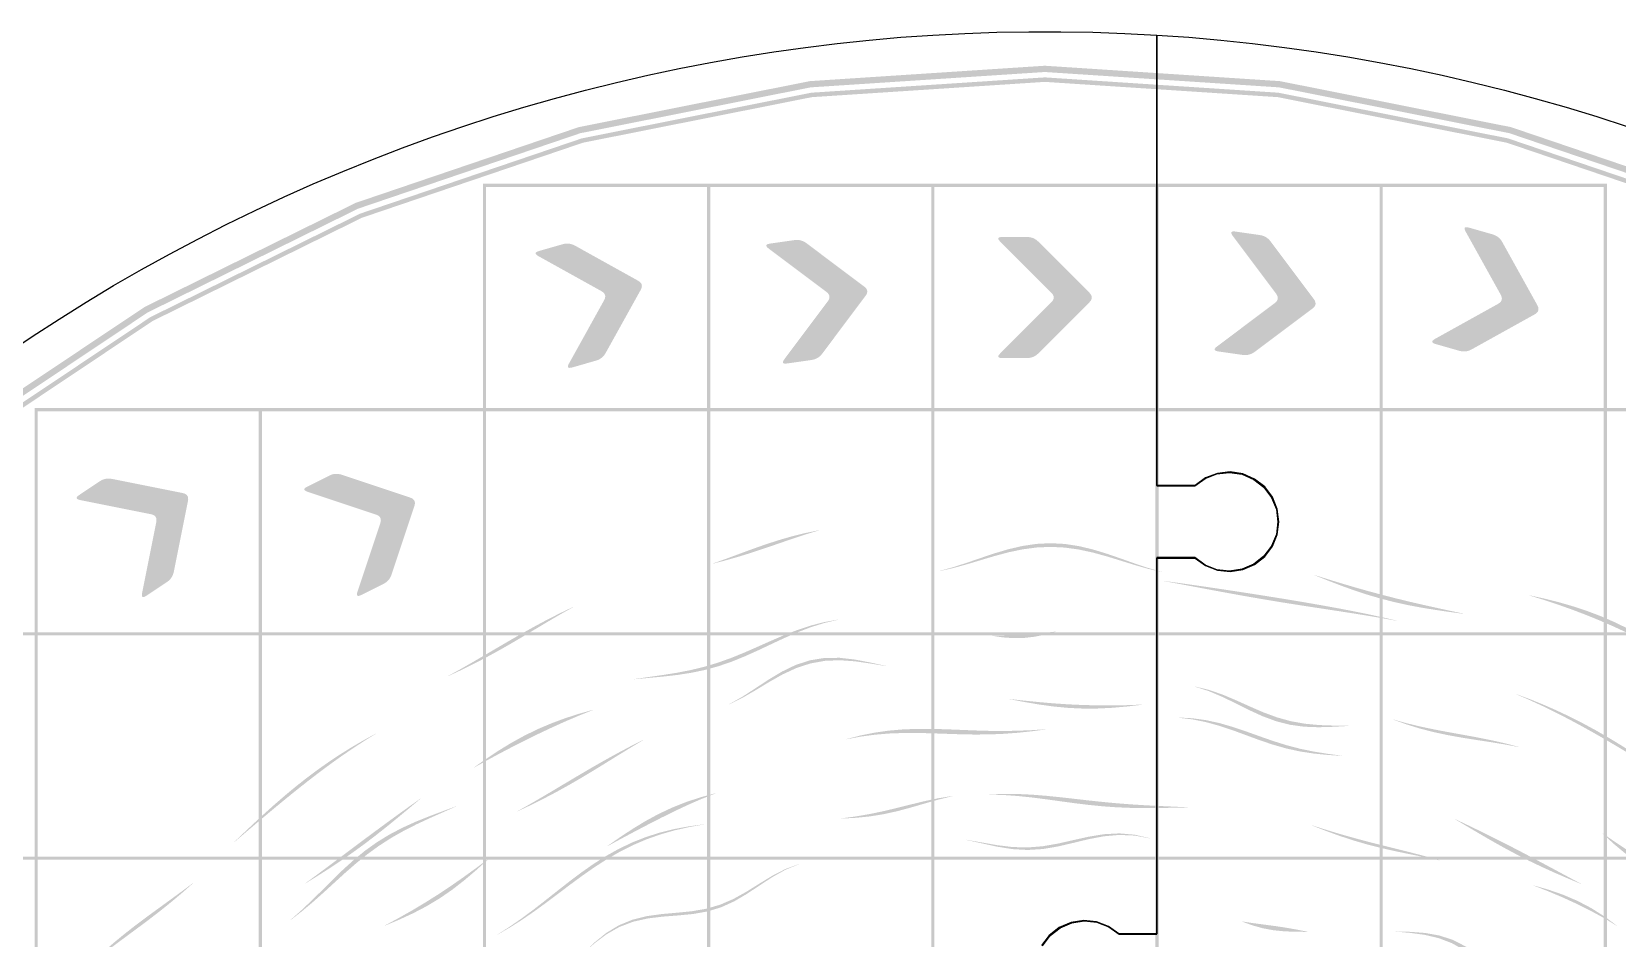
# Model space of a CAD drawing. Header units: millimetres. Extents: x 0 to 409, y 0 to 409.
# Drawn here: x 91.6 to 268.5, y 308.2 to 409.3 of the extents above; entities that cross this region are included whole.
import ezdxf

# ---------------------------------------------------------------- set-up
doc = ezdxf.new("R2010")
doc.units = ezdxf.units.MM
doc.layers.add('CUT', color=1, linetype='Continuous')
doc.layers.add('RASTER', color=7, linetype='Continuous')

msp = doc.modelspace()

# ---------------------------------------------------------------- hatches: boundary and pattern name
at = {"layer": 'RASTER'}
h = msp.add_hatch(color=7, dxfattribs=at)
h.paths.add_polyline_path([(405.485, 204.643), (403.766, 178.427), (398.641, 152.661), (390.196, 127.784), (378.577, 104.221), (363.981, 82.378), (346.659, 62.626), (326.907, 45.304), (305.064, 30.708), (281.501, 19.089), (256.624, 10.644), (230.858, 5.519), (204.642, 3.8), (178.427, 5.519), (152.661, 10.644), (127.783, 19.089), (104.221, 30.708), (82.377, 45.304), (62.625, 62.626), (45.303, 82.378), (30.708, 104.221), (19.088, 127.784), (10.644, 152.661), (5.518, 178.427), (3.8, 204.643), (5.518, 230.858), (10.644, 256.624), (19.088, 281.502), (30.708, 305.064), (45.303, 326.908), (62.625, 346.66), (82.377, 363.982), (104.221, 378.577), (127.783, 390.197), (152.661, 398.641), (178.427, 403.767), (204.642, 405.485), (230.858, 403.767), (256.624, 398.641), (281.501, 390.197), (305.064, 378.577), (326.907, 363.982), (346.659, 346.66), (363.981, 326.908), (378.577, 305.064), (390.196, 281.502), (398.641, 256.624), (403.766, 230.858)])
h.paths.add_polyline_path([(404.785, 204.643), (403.072, 178.519), (397.965, 152.842), (389.55, 128.051), (377.971, 104.571), (363.426, 82.804), (346.164, 63.121), (326.481, 45.859), (304.714, 31.314), (281.234, 19.735), (256.443, 11.32), (230.766, 6.213), (204.642, 4.5), (178.519, 6.213), (152.842, 11.32), (128.051, 19.735), (104.571, 31.314), (82.803, 45.859), (63.12, 63.121), (45.859, 82.804), (31.314, 104.571), (19.735, 128.051), (11.32, 152.842), (6.212, 178.519), (4.5, 204.643), (6.212, 230.766), (11.32, 256.443), (19.735, 281.234), (31.314, 304.714), (45.859, 326.482), (63.12, 346.165), (82.803, 363.426), (104.571, 377.971), (128.051, 389.55), (152.842, 397.965), (178.519, 403.073), (204.642, 404.785), (230.766, 403.073), (256.443, 397.965), (281.234, 389.55), (304.714, 377.971), (326.481, 363.426), (346.164, 346.165), (363.426, 326.482), (377.971, 304.714), (389.55, 281.234), (397.965, 256.443), (403.072, 230.766)])
h = msp.add_hatch(color=7, dxfattribs=at)
h.paths.add_polyline_path([(404.185, 204.643), (402.478, 178.597), (397.385, 152.997), (388.995, 128.281), (377.451, 104.871), (362.95, 83.169), (345.74, 63.545), (326.116, 46.335), (304.414, 31.834), (281.004, 20.29), (256.288, 11.9), (230.688, 6.807), (204.642, 5.1), (178.597, 6.807), (152.997, 11.9), (128.281, 20.29), (104.871, 31.834), (83.169, 46.335), (63.545, 63.545), (46.335, 83.169), (31.834, 104.871), (20.289, 128.281), (11.899, 152.997), (6.807, 178.597), (5.1, 204.643), (6.807, 230.688), (11.899, 256.288), (20.289, 281.004), (31.834, 304.414), (46.335, 326.116), (63.545, 345.74), (83.169, 362.95), (104.871, 377.451), (128.281, 388.996), (152.997, 397.386), (178.597, 402.478), (204.642, 404.185), (230.688, 402.478), (256.288, 397.386), (281.004, 388.996), (304.414, 377.451), (326.116, 362.95), (345.74, 345.74), (362.95, 326.116), (377.451, 304.414), (388.995, 281.004), (397.385, 256.288), (402.478, 230.688)])
h.paths.add_polyline_path([(403.685, 204.643), (401.982, 178.662), (396.903, 153.127), (388.534, 128.472), (377.018, 105.121), (362.553, 83.473), (345.387, 63.898), (325.812, 46.732), (304.164, 32.267), (280.813, 20.751), (256.158, 12.382), (230.623, 7.303), (204.642, 5.6), (178.662, 7.303), (153.126, 12.382), (128.472, 20.751), (105.121, 32.267), (83.473, 46.732), (63.898, 63.898), (46.731, 83.473), (32.267, 105.121), (20.751, 128.472), (12.382, 153.127), (7.303, 178.662), (5.6, 204.643), (7.303, 230.623), (12.382, 256.159), (20.751, 280.813), (32.267, 304.164), (46.731, 325.812), (63.898, 345.387), (83.473, 362.554), (105.121, 377.018), (128.472, 388.534), (153.126, 396.903), (178.662, 401.982), (204.642, 403.685), (230.623, 401.982), (256.158, 396.903), (280.813, 388.534), (304.164, 377.018), (325.812, 362.554), (345.387, 345.387), (362.553, 325.812), (377.018, 304.164), (388.534, 280.813), (396.903, 256.159), (401.982, 230.623)])
for points in [[(141.967, 392.318), (167.317, 392.318), (167.317, 391.968), (141.967, 391.968)], [(141.967, 391.968), (142.317, 391.968), (142.317, 367.318), (141.967, 367.318)], [(166.967, 392.318), (192.317, 392.318), (192.317, 391.968), (166.967, 391.968)], [(166.967, 391.968), (167.317, 391.968), (167.317, 367.318), (166.967, 367.318)], [(191.967, 392.318), (217.317, 392.318), (217.317, 391.968), (191.967, 391.968)], [(191.967, 391.968), (192.317, 391.968), (192.317, 367.318), (191.967, 367.318)], [(216.967, 392.318), (242.317, 392.318), (242.317, 391.968), (216.967, 391.968)], [(216.967, 391.968), (217.317, 391.968), (217.317, 367.318), (216.967, 367.318)], [(241.967, 392.318), (267.317, 392.318), (267.317, 391.968), (241.967, 391.968)], [(241.967, 391.968), (242.317, 391.968), (242.317, 367.318), (241.967, 367.318)], [(266.967, 391.968), (267.317, 391.968), (267.317, 367.318), (266.967, 367.318)], [(251.573, 386.988), (251.498, 387.139), (251.458, 387.262), (251.452, 387.359), (251.48, 387.428), (251.541, 387.471), (251.637, 387.487), (251.766, 387.476), (251.929, 387.438), (254.574, 386.682), (254.748, 386.624), (254.912, 386.551), (255.064, 386.465), (255.206, 386.364), (255.336, 386.249), (255.455, 386.12), (255.562, 385.978), (255.659, 385.821), (259.567, 378.787), (259.642, 378.628), (259.685, 378.478), (259.696, 378.337), (259.676, 378.205), (259.623, 378.082), (259.539, 377.968), (259.423, 377.863), (259.275, 377.767), (252.242, 373.86), (252.077, 373.778), (251.91, 373.714), (251.741, 373.667), (251.57, 373.638), (251.397, 373.627), (251.221, 373.634), (251.044, 373.659), (250.865, 373.702), (248.221, 374.457), (248.062, 374.511), (247.946, 374.57), (247.873, 374.634), (247.844, 374.703), (247.857, 374.777), (247.913, 374.855), (248.013, 374.939), (248.155, 375.028), (255.189, 378.935), (255.337, 379.031), (255.453, 379.135), (255.537, 379.249), (255.589, 379.372), (255.61, 379.504), (255.598, 379.645), (255.555, 379.796), (255.48, 379.955)], [(148.155, 384.258), (148.013, 384.346), (147.913, 384.43), (147.857, 384.509), (147.844, 384.582), (147.873, 384.651), (147.946, 384.715), (148.062, 384.774), (148.221, 384.828), (150.865, 385.583), (151.044, 385.626), (151.221, 385.651), (151.397, 385.658), (151.57, 385.647), (151.741, 385.618), (151.91, 385.572), (152.077, 385.507), (152.242, 385.425), (159.275, 381.518), (159.423, 381.422), (159.539, 381.318), (159.623, 381.204), (159.676, 381.081), (159.696, 380.949), (159.685, 380.808), (159.642, 380.657), (159.567, 380.498), (155.659, 373.465), (155.562, 373.308), (155.455, 373.165), (155.336, 373.036), (155.206, 372.921), (155.064, 372.821), (154.912, 372.734), (154.748, 372.661), (154.574, 372.603), (151.929, 371.847), (151.766, 371.809), (151.637, 371.798), (151.541, 371.814), (151.48, 371.857), (151.452, 371.926), (151.458, 372.023), (151.498, 372.147), (151.573, 372.297), (155.48, 379.33), (155.555, 379.49), (155.598, 379.64), (155.61, 379.781), (155.589, 379.913), (155.537, 380.036), (155.453, 380.15), (155.337, 380.255), (155.189, 380.35)], [(173.843, 385.097), (173.714, 385.204), (173.627, 385.3), (173.582, 385.386), (173.579, 385.461), (173.617, 385.525), (173.698, 385.579), (173.821, 385.621), (173.985, 385.653), (176.708, 386.042), (176.891, 386.06), (177.07, 386.06), (177.245, 386.043), (177.415, 386.009), (177.58, 385.957), (177.741, 385.888), (177.898, 385.802), (178.05, 385.698), (184.487, 380.87), (184.621, 380.756), (184.721, 380.636), (184.789, 380.512), (184.825, 380.383), (184.827, 380.249), (184.796, 380.111), (184.733, 379.968), (184.637, 379.82), (179.81, 373.384), (179.692, 373.241), (179.566, 373.115), (179.431, 373.003), (179.286, 372.907), (179.133, 372.827), (178.97, 372.762), (178.798, 372.712), (178.617, 372.678), (175.895, 372.289), (175.728, 372.273), (175.598, 372.28), (175.506, 372.308), (175.45, 372.359), (175.432, 372.432), (175.452, 372.527), (175.508, 372.644), (175.602, 372.783), (180.43, 379.219), (180.526, 379.367), (180.589, 379.51), (180.62, 379.648), (180.617, 379.782), (180.582, 379.911), (180.514, 380.035), (180.413, 380.155), (180.28, 380.269)], [(199.673, 385.862), (199.56, 385.987), (199.488, 386.094), (199.455, 386.185), (199.462, 386.26), (199.51, 386.318), (199.597, 386.36), (199.725, 386.384), (199.892, 386.393), (202.642, 386.393), (202.826, 386.384), (203.004, 386.36), (203.174, 386.318), (203.337, 386.26), (203.494, 386.185), (203.644, 386.094), (203.787, 385.987), (203.923, 385.862), (209.612, 380.173), (209.728, 380.04), (209.811, 379.908), (209.861, 379.775), (209.877, 379.643), (209.861, 379.51), (209.811, 379.377), (209.728, 379.245), (209.612, 379.112), (203.923, 373.423), (203.787, 373.299), (203.644, 373.191), (203.494, 373.1), (203.337, 373.025), (203.174, 372.967), (203.004, 372.926), (202.826, 372.901), (202.642, 372.893), (199.892, 372.893), (199.725, 372.901), (199.597, 372.926), (199.51, 372.967), (199.462, 373.025), (199.455, 373.1), (199.488, 373.191), (199.56, 373.299), (199.673, 373.423), (205.362, 379.112), (205.478, 379.245), (205.561, 379.377), (205.611, 379.51), (205.627, 379.643), (205.611, 379.775), (205.561, 379.908), (205.478, 380.04), (205.362, 380.173)], [(225.602, 386.503), (225.508, 386.642), (225.452, 386.758), (225.432, 386.853), (225.45, 386.926), (225.506, 386.977), (225.598, 387.005), (225.728, 387.012), (225.895, 386.997), (228.617, 386.608), (228.798, 386.573), (228.97, 386.524), (229.133, 386.459), (229.286, 386.378), (229.431, 386.282), (229.566, 386.171), (229.692, 386.044), (229.81, 385.902), (234.637, 379.465), (234.733, 379.317), (234.796, 379.174), (234.827, 379.036), (234.825, 378.902), (234.789, 378.773), (234.721, 378.649), (234.621, 378.53), (234.487, 378.415), (228.05, 373.587), (227.898, 373.483), (227.741, 373.397), (227.58, 373.328), (227.415, 373.276), (227.245, 373.242), (227.07, 373.225), (226.891, 373.226), (226.708, 373.243), (223.985, 373.632), (223.821, 373.664), (223.698, 373.707), (223.617, 373.76), (223.579, 373.824), (223.582, 373.899), (223.627, 373.985), (223.714, 374.081), (223.843, 374.188), (230.28, 379.016), (230.413, 379.131), (230.514, 379.25), (230.582, 379.374), (230.617, 379.503), (230.62, 379.637), (230.589, 379.775), (230.526, 379.918), (230.43, 380.066)], [(91.967, 367.318), (117.317, 367.318), (117.317, 366.968), (91.967, 366.968)], [(91.967, 366.968), (92.317, 366.968), (92.317, 342.318), (91.967, 342.318)], [(116.967, 367.318), (142.317, 367.318), (142.317, 366.968), (116.967, 366.968)], [(116.967, 366.968), (117.317, 366.968), (117.317, 342.318), (116.967, 342.318)], [(141.967, 367.318), (167.317, 367.318), (167.317, 366.968), (141.967, 366.968)], [(141.967, 366.968), (142.317, 366.968), (142.317, 342.318), (141.967, 342.318)], [(166.967, 367.318), (192.317, 367.318), (192.317, 366.968), (166.967, 366.968)], [(166.967, 366.968), (167.317, 366.968), (167.317, 342.318), (166.967, 342.318)], [(191.967, 367.318), (217.317, 367.318), (217.317, 366.968), (191.967, 366.968)], [(191.967, 366.968), (192.317, 366.968), (192.317, 342.318), (191.967, 342.318)], [(216.967, 367.318), (242.317, 367.318), (242.317, 366.968), (216.967, 366.968)], [(216.967, 366.968), (217.317, 366.968), (217.317, 342.318), (216.967, 342.318)], [(241.967, 367.318), (267.317, 367.318), (267.317, 366.968), (241.967, 366.968)], [(241.967, 366.968), (242.317, 366.968), (242.317, 342.318), (241.967, 342.318)], [(266.967, 367.318), (292.317, 367.318), (292.317, 366.968), (266.967, 366.968)], [(266.967, 366.968), (267.317, 366.968), (267.317, 342.318), (266.967, 342.318)], [(97.057, 357.061), (96.895, 357.102), (96.775, 357.151), (96.697, 357.209), (96.662, 357.275), (96.669, 357.35), (96.719, 357.433), (96.811, 357.524), (96.946, 357.624), (99.234, 359.15), (99.392, 359.245), (99.553, 359.322), (99.718, 359.382), (99.886, 359.425), (100.058, 359.45), (100.233, 359.457), (100.411, 359.446), (100.594, 359.419), (108.483, 357.841), (108.653, 357.795), (108.796, 357.73), (108.911, 357.648), (108.998, 357.546), (109.058, 357.427), (109.09, 357.289), (109.095, 357.133), (109.072, 356.958), (107.494, 349.068), (107.449, 348.889), (107.39, 348.721), (107.316, 348.562), (107.227, 348.413), (107.123, 348.274), (107.005, 348.145), (106.871, 348.026), (106.722, 347.917), (104.434, 346.391), (104.29, 346.305), (104.171, 346.255), (104.075, 346.241), (104.003, 346.263), (103.956, 346.321), (103.932, 346.415), (103.933, 346.545), (103.957, 346.711), (105.535, 354.601), (105.558, 354.775), (105.554, 354.932), (105.522, 355.069), (105.462, 355.189), (105.374, 355.29), (105.26, 355.373), (105.117, 355.437), (104.947, 355.483)], [(122.416, 357.983), (122.26, 358.044), (122.146, 358.108), (122.077, 358.175), (122.05, 358.245), (122.066, 358.318), (122.126, 358.394), (122.229, 358.473), (122.375, 358.556), (124.835, 359.786), (125.003, 359.861), (125.173, 359.918), (125.344, 359.957), (125.516, 359.978), (125.689, 359.981), (125.864, 359.967), (126.04, 359.934), (126.217, 359.884), (133.85, 357.339), (134.013, 357.273), (134.147, 357.191), (134.25, 357.095), (134.325, 356.984), (134.369, 356.858), (134.384, 356.717), (134.369, 356.561), (134.325, 356.391), (131.78, 348.758), (131.714, 348.586), (131.634, 348.426), (131.541, 348.277), (131.435, 348.14), (131.314, 348.015), (131.18, 347.902), (131.033, 347.801), (130.872, 347.711), (128.413, 346.481), (128.259, 346.414), (128.134, 346.379), (128.037, 346.377), (127.969, 346.407), (127.929, 346.471), (127.917, 346.567), (127.934, 346.696), (127.979, 346.857), (130.523, 354.49), (130.568, 354.661), (130.583, 354.816), (130.568, 354.957), (130.523, 355.083), (130.449, 355.194), (130.345, 355.291), (130.212, 355.372), (130.049, 355.439)], [(167.645, 349.996), (169.091, 350.514), (170.536, 351.05), (171.986, 351.584), (173.445, 352.099), (174.915, 352.577), (176.398, 353.005), (177.894, 353.376), (179.403, 353.686), (179.406, 353.666), (177.922, 353.219), (176.45, 352.733), (174.985, 352.227), (173.524, 351.723), (172.064, 351.236), (170.599, 350.78), (169.128, 350.359), (167.649, 349.976)], [(192.899, 349.16), (194.424, 349.579), (195.951, 350.072), (197.485, 350.601), (199.029, 351.119), (200.584, 351.581), (202.15, 351.944), (203.724, 352.175), (205.302, 352.251), (206.879, 352.165), (208.451, 351.923), (210.014, 351.549), (211.565, 351.075), (213.104, 350.543), (214.633, 350), (216.156, 349.491), (217.677, 349.055), (217.675, 349.035), (216.148, 349.395), (214.622, 349.832), (213.091, 350.307), (211.551, 350.78), (210.001, 351.205), (208.441, 351.543), (206.873, 351.762), (205.3, 351.841), (203.726, 351.772), (202.156, 351.564), (200.593, 351.237), (199.04, 350.823), (197.496, 350.364), (195.961, 349.903), (194.431, 349.483), (192.901, 349.14)], [(234.719, 348.704), (236.215, 348.231), (237.711, 347.773), (239.208, 347.332), (240.708, 346.909), (242.213, 346.504), (243.722, 346.117), (245.237, 345.747), (246.757, 345.393), (248.284, 345.052), (249.817, 344.72), (251.356, 344.394), (251.349, 344.375), (249.774, 344.586), (248.209, 344.811), (246.659, 345.063), (245.123, 345.353), (243.603, 345.688), (242.099, 346.074), (240.608, 346.511), (239.127, 346.997), (237.654, 347.528), (236.185, 348.094), (234.715, 348.684)], [(217.953, 348.039), (219.585, 347.817), (221.214, 347.587), (222.842, 347.351), (224.468, 347.109), (226.093, 346.863), (227.718, 346.612), (229.342, 346.357), (230.965, 346.096), (232.589, 345.829), (234.211, 345.554), (235.834, 345.269), (237.455, 344.972), (239.074, 344.661), (240.691, 344.333), (242.305, 343.985), (243.915, 343.616), (243.909, 343.597), (242.279, 343.891), (240.648, 344.166), (239.016, 344.427), (237.386, 344.679), (235.758, 344.927), (234.132, 345.175), (232.509, 345.427), (230.889, 345.685), (229.271, 345.953), (227.655, 346.229), (226.041, 346.516), (224.426, 346.81), (222.811, 347.112), (221.194, 347.416), (219.575, 347.72), (217.951, 348.019)], [(138.095, 337.451), (139.481, 338.217), (140.858, 339.003), (142.231, 339.804), (143.605, 340.611), (144.984, 341.416), (146.372, 342.212), (147.771, 342.99), (149.183, 343.744), (150.612, 344.467), (152.058, 345.156), (152.065, 345.137), (150.658, 344.349), (149.267, 343.536), (147.885, 342.712), (146.508, 341.889), (145.131, 341.079), (143.749, 340.291), (142.358, 339.53), (140.954, 338.801), (139.536, 338.102), (138.104, 337.433)], [(258.691, 346.444), (260.317, 346.081), (261.931, 345.676), (263.529, 345.218), (265.104, 344.698), (266.654, 344.111), (268.173, 343.454), (269.66, 342.727), (271.114, 341.932), (272.535, 341.075), (273.925, 340.164), (275.287, 339.208), (275.278, 339.19), (273.855, 340.027), (272.411, 340.827), (270.949, 341.591), (269.467, 342.318), (267.969, 343.008), (266.454, 343.663), (264.925, 344.283), (263.382, 344.868), (261.827, 345.42), (260.26, 345.938), (258.684, 346.425)], [(158.867, 337.103), (160.448, 337.331), (162.023, 337.553), (163.585, 337.801), (165.126, 338.1), (166.644, 338.468), (168.139, 338.916), (169.614, 339.442), (171.076, 340.034), (172.533, 340.67), (173.993, 341.322), (175.464, 341.957), (176.952, 342.542), (178.462, 343.047), (179.995, 343.447), (181.551, 343.727), (181.554, 343.707), (180.013, 343.346), (178.495, 342.87), (177.001, 342.296), (175.529, 341.652), (174.072, 340.97), (172.624, 340.287), (171.175, 339.635), (169.717, 339.045), (168.242, 338.536), (166.742, 338.122), (165.215, 337.801), (163.659, 337.561), (162.078, 337.382), (160.48, 337.234), (158.874, 337.084)], [(66.967, 342.318), (92.317, 342.318), (92.317, 341.968), (66.967, 341.968)], [(91.967, 342.318), (117.317, 342.318), (117.317, 341.968), (91.967, 341.968)], [(91.967, 341.968), (92.317, 341.968), (92.317, 317.318), (91.967, 317.318)], [(116.967, 342.318), (142.317, 342.318), (142.317, 341.968), (116.967, 341.968)], [(116.967, 341.968), (117.317, 341.968), (117.317, 317.318), (116.967, 317.318)], [(141.967, 342.318), (167.317, 342.318), (167.317, 341.968), (141.967, 341.968)], [(141.967, 341.968), (142.317, 341.968), (142.317, 317.318), (141.967, 317.318)], [(166.967, 342.318), (192.317, 342.318), (192.317, 341.968), (166.967, 341.968)], [(166.967, 341.968), (167.317, 341.968), (167.317, 317.318), (166.967, 317.318)], [(191.967, 342.318), (217.317, 342.318), (217.317, 341.968), (191.967, 341.968)], [(191.967, 341.968), (192.317, 341.968), (192.317, 317.318), (191.967, 317.318)], [(198.748, 341.947), (199.938, 341.952), (201.128, 341.998), (202.317, 342.071), (203.507, 342.162), (204.698, 342.27), (205.891, 342.398), (205.891, 342.378), (204.698, 342.067), (203.509, 341.825), (202.323, 341.685), (201.136, 341.662), (199.945, 341.75), (198.748, 341.927)], [(216.967, 342.318), (242.317, 342.318), (242.317, 341.968), (216.967, 341.968)], [(216.967, 341.968), (217.317, 341.968), (217.317, 317.318), (216.967, 317.318)], [(241.967, 342.318), (267.317, 342.318), (267.317, 341.968), (241.967, 341.968)], [(241.967, 341.968), (242.317, 341.968), (242.317, 317.318), (241.967, 317.318)], [(266.967, 342.318), (292.317, 342.318), (292.317, 341.968), (266.967, 341.968)], [(266.967, 341.968), (267.317, 341.968), (267.317, 317.318), (266.967, 317.318)], [(169.455, 334.316), (170.921, 335.142), (172.37, 336.079), (173.827, 337.041), (175.315, 337.935), (176.848, 338.674), (178.434, 339.193), (180.072, 339.457), (181.751, 339.472), (183.456, 339.278), (185.17, 338.949), (186.876, 338.577), (186.879, 338.557), (185.187, 338.836), (183.488, 339.079), (181.797, 339.202), (180.13, 339.137), (178.501, 338.847), (176.919, 338.329), (175.385, 337.617), (173.889, 336.774), (172.418, 335.883), (170.949, 335.031), (169.46, 334.297)], [(221.371, 336.276), (222.944, 335.897), (224.49, 335.359), (226.011, 334.717), (227.516, 334.038), (229.017, 333.39), (230.527, 332.833), (232.059, 332.407), (233.622, 332.125), (235.218, 331.974), (236.843, 331.916), (238.486, 331.893), (238.481, 331.873), (236.809, 331.78), (235.16, 331.73), (233.546, 331.79), (231.974, 332.007), (230.44, 332.399), (228.935, 332.955), (227.445, 333.635), (225.955, 334.379), (224.452, 335.111), (222.925, 335.758), (221.368, 336.256)], [(200.702, 334.881), (202.348, 334.698), (203.989, 334.533), (205.626, 334.393), (207.26, 334.284), (208.893, 334.209), (210.528, 334.169), (212.165, 334.164), (213.807, 334.193), (215.455, 334.252), (215.453, 334.232), (213.796, 334.043), (212.149, 333.898), (210.512, 333.817), (208.88, 333.812), (207.252, 333.887), (205.623, 334.042), (203.99, 334.267), (202.351, 334.547), (200.703, 334.861)], [(257.229, 335.427), (258.738, 334.86), (260.232, 334.254), (261.709, 333.606), (263.167, 332.918), (264.605, 332.189), (266.024, 331.422), (267.423, 330.619), (268.803, 329.783), (270.165, 328.92), (271.512, 328.034), (272.844, 327.129), (274.166, 326.212), (275.48, 325.287), (275.47, 325.27), (274.116, 326.124), (272.758, 326.973), (271.394, 327.817), (270.025, 328.654), (268.649, 329.482), (267.263, 330.298), (265.868, 331.1), (264.461, 331.883), (263.042, 332.645), (261.609, 333.381), (260.162, 334.09), (258.699, 334.766), (257.221, 335.408)], [(140.977, 327.254), (142.329, 328.205), (143.706, 329.118), (145.114, 329.978), (146.557, 330.774), (148.034, 331.497), (149.546, 332.144), (151.089, 332.718), (152.658, 333.224), (154.246, 333.672), (154.253, 333.653), (152.729, 333.048), (151.22, 332.406), (149.725, 331.732), (148.241, 331.033), (146.769, 330.312), (145.307, 329.573), (143.855, 328.814), (142.414, 328.036), (140.986, 327.236)], [(219.501, 332.816), (221.071, 332.733), (222.625, 332.52), (224.16, 332.181), (225.676, 331.739), (227.176, 331.231), (228.664, 330.697), (230.15, 330.181), (231.642, 329.715), (233.147, 329.323), (234.67, 329.01), (236.211, 328.763), (237.767, 328.558), (237.762, 328.538), (236.181, 328.645), (234.619, 328.8), (233.081, 329.033), (231.566, 329.364), (230.071, 329.79), (228.587, 330.292), (227.106, 330.838), (225.618, 331.384), (224.115, 331.887), (222.595, 332.306), (221.055, 332.613), (219.498, 332.796)], [(243.545, 332.583), (245.053, 332.162), (246.579, 331.795), (248.124, 331.472), (249.683, 331.178), (251.254, 330.895), (252.828, 330.606), (254.401, 330.293), (255.964, 329.94), (257.512, 329.533), (257.504, 329.515), (255.914, 329.818), (254.316, 330.078), (252.719, 330.321), (251.134, 330.573), (249.568, 330.854), (248.025, 331.184), (246.507, 331.576), (245.013, 332.035), (243.54, 332.564)], [(114.241, 318.949), (115.35, 320.004), (116.467, 321.055), (117.595, 322.096), (118.739, 323.121), (119.901, 324.127), (121.084, 325.107), (122.29, 326.059), (123.52, 326.978), (124.775, 327.862), (126.055, 328.71), (127.358, 329.52), (128.685, 330.293), (130.031, 331.03), (130.042, 331.012), (128.737, 330.205), (127.453, 329.367), (126.187, 328.501), (124.939, 327.609), (123.708, 326.694), (122.492, 325.761), (121.289, 324.811), (120.098, 323.849), (118.916, 322.877), (117.742, 321.897), (116.575, 320.912), (115.413, 319.924), (114.254, 318.933)], [(182.536, 330.415), (184.083, 330.813), (185.646, 331.127), (187.223, 331.351), (188.811, 331.488), (190.407, 331.548), (192.005, 331.547), (193.604, 331.503), (195.199, 331.439), (196.79, 331.375), (198.375, 331.329), (199.957, 331.315), (201.536, 331.339), (203.113, 331.402), (204.692, 331.496), (204.692, 331.476), (203.115, 331.273), (201.541, 331.108), (199.969, 330.992), (198.395, 330.929), (196.818, 330.917), (195.236, 330.945), (193.648, 330.998), (192.054, 331.054), (190.458, 331.092), (188.861, 331.091), (187.267, 331.03), (185.68, 330.898), (184.103, 330.687), (182.539, 330.395)], [(145.835, 322.379), (147.225, 323.163), (148.608, 323.967), (149.989, 324.785), (151.371, 325.611), (152.759, 326.435), (154.155, 327.252), (155.563, 328.055), (156.984, 328.839), (158.42, 329.6), (159.871, 330.332), (159.878, 330.313), (158.467, 329.472), (157.07, 328.615), (155.683, 327.755), (154.299, 326.904), (152.914, 326.072), (151.523, 325.266), (150.123, 324.491), (148.71, 323.75), (147.284, 323.041), (145.844, 322.361)], [(122.166, 314.333), (123.448, 315.274), (124.724, 316.222), (125.997, 317.176), (127.27, 318.131), (128.546, 319.086), (129.827, 320.037), (131.113, 320.983), (132.406, 321.924), (133.706, 322.859), (135.012, 323.788), (135.022, 323.771), (133.781, 322.734), (132.542, 321.704), (131.299, 320.689), (130.047, 319.697), (128.782, 318.732), (127.498, 317.797), (126.196, 316.891), (124.874, 316.013), (123.534, 315.157), (122.178, 314.317)], [(155.867, 318.501), (157.257, 319.468), (158.671, 320.402), (160.117, 321.28), (161.599, 322.081), (163.12, 322.793), (164.677, 323.408), (166.268, 323.929), (167.886, 324.361), (167.892, 324.342), (166.332, 323.729), (164.796, 323.057), (163.278, 322.342), (161.777, 321.596), (160.288, 320.833), (158.808, 320.058), (157.337, 319.274), (155.875, 318.483)], [(181.947, 321.569), (183.509, 321.779), (185.06, 322.044), (186.602, 322.364), (188.14, 322.73), (189.68, 323.116), (191.226, 323.49), (192.782, 323.819), (194.349, 324.071), (194.351, 324.051), (192.797, 323.67), (191.255, 323.232), (189.722, 322.785), (188.19, 322.374), (186.653, 322.034), (185.102, 321.787), (183.535, 321.632), (181.951, 321.549)], [(198.446, 324.24), (200.033, 324.301), (201.622, 324.289), (203.211, 324.212), (204.797, 324.086), (206.379, 323.925), (207.957, 323.747), (209.532, 323.567), (211.104, 323.399), (212.675, 323.252), (214.247, 323.13), (215.822, 323.032), (217.4, 322.952), (218.981, 322.88), (220.565, 322.801), (220.562, 322.781), (218.966, 322.755), (217.376, 322.728), (215.792, 322.718), (214.216, 322.74), (212.645, 322.805), (211.078, 322.917), (209.512, 323.073), (207.944, 323.265), (206.373, 323.478), (204.796, 323.695), (203.215, 323.897), (201.628, 324.063), (200.038, 324.176), (198.447, 324.22)], [(120.503, 310.247), (121.706, 311.307), (122.877, 312.414), (124.029, 313.552), (125.18, 314.701), (126.349, 315.836), (127.554, 316.928), (128.81, 317.955), (130.125, 318.897), (131.502, 319.745), (132.936, 320.499), (134.416, 321.172), (135.928, 321.782), (137.454, 322.355), (138.977, 322.922), (138.986, 322.905), (137.514, 322.251), (136.037, 321.595), (134.572, 320.913), (133.132, 320.182), (131.731, 319.384), (130.376, 318.511), (129.072, 317.563), (127.815, 316.549), (126.595, 315.487), (125.399, 314.399), (124.209, 313.309), (123.008, 312.241), (121.78, 311.212), (120.516, 310.231)], [(143.597, 308.626), (144.962, 309.498), (146.299, 310.426), (147.616, 311.403), (148.92, 312.416), (150.225, 313.448), (151.54, 314.478), (152.876, 315.486), (154.243, 316.448), (155.648, 317.344), (157.096, 318.157), (158.588, 318.872), (160.125, 319.482), (161.702, 319.984), (163.313, 320.382), (164.952, 320.685), (166.61, 320.911), (166.617, 320.892), (164.981, 320.603), (163.364, 320.238), (161.775, 319.785), (160.22, 319.236), (158.703, 318.587), (157.227, 317.844), (155.791, 317.015), (154.394, 316.115), (153.028, 315.161), (151.688, 314.173), (150.362, 313.173), (149.042, 312.181), (147.715, 311.216), (146.373, 310.293), (145.006, 309.422), (143.607, 308.608)], [(234.447, 320.794), (235.999, 320.299), (237.556, 319.828), (239.121, 319.385), (240.693, 318.965), (242.273, 318.562), (243.86, 318.167), (245.449, 317.77), (247.037, 317.357), (248.62, 316.916), (248.613, 316.897), (246.994, 317.241), (245.376, 317.568), (243.768, 317.901), (242.174, 318.261), (240.598, 318.662), (239.04, 319.115), (237.498, 319.623), (235.967, 320.18), (234.442, 320.774)], [(250.434, 321.466), (251.864, 320.791), (253.286, 320.104), (254.702, 319.406), (256.109, 318.696), (257.51, 317.974), (258.904, 317.241), (260.292, 316.502), (261.678, 315.759), (263.063, 315.016), (264.449, 314.277), (264.44, 314.26), (262.984, 314.868), (261.54, 315.491), (260.111, 316.138), (258.697, 316.814), (257.299, 317.522), (255.914, 318.263), (254.539, 319.033), (253.17, 319.827), (251.801, 320.635), (250.427, 321.447)], [(195.891, 319.182), (197.615, 318.882), (199.327, 318.581), (201.025, 318.374), (202.712, 318.326), (204.397, 318.461), (206.087, 318.755), (207.79, 319.14), (209.505, 319.524), (211.228, 319.804), (212.948, 319.896), (214.654, 319.75), (216.336, 319.364), (216.334, 319.345), (214.646, 319.653), (212.936, 319.726), (211.214, 319.572), (209.493, 319.244), (207.781, 318.83), (206.083, 318.434), (204.397, 318.151), (202.717, 318.046), (201.032, 318.142), (199.335, 318.411), (197.621, 318.784), (195.892, 319.162)], [(266.868, 319.89), (268.21, 318.957), (269.565, 318.056), (270.939, 317.191), (272.335, 316.365), (273.757, 315.58), (275.206, 314.834), (275.195, 314.818), (273.62, 315.361), (272.11, 315.995), (270.687, 316.763), (269.35, 317.68), (268.084, 318.731), (266.859, 319.872)], [(66.967, 317.318), (92.317, 317.318), (92.317, 316.968), (66.967, 316.968)], [(91.967, 317.318), (117.317, 317.318), (117.317, 316.968), (91.967, 316.968)], [(91.967, 316.968), (92.317, 316.968), (92.317, 292.318), (91.967, 292.318)], [(116.967, 317.318), (142.317, 317.318), (142.317, 316.968), (116.967, 316.968)], [(116.967, 316.968), (117.317, 316.968), (117.317, 292.318), (116.967, 292.318)], [(131.012, 309.616), (132.529, 310.436), (134.023, 311.281), (135.493, 312.157), (136.939, 313.068), (138.365, 314.014), (139.773, 314.993), (141.169, 316), (142.559, 317.03), (142.568, 317.012), (141.263, 315.836), (139.942, 314.706), (138.587, 313.647), (137.184, 312.676), (135.725, 311.797), (134.207, 311.003), (132.636, 310.279), (131.024, 309.6)], [(141.967, 317.318), (167.317, 317.318), (167.317, 316.968), (141.967, 316.968)], [(141.967, 316.968), (142.317, 316.968), (142.317, 292.318), (141.967, 292.318)], [(166.967, 317.318), (192.317, 317.318), (192.317, 316.968), (166.967, 316.968)], [(166.967, 316.968), (167.317, 316.968), (167.317, 292.318), (166.967, 292.318)], [(191.967, 317.318), (217.317, 317.318), (217.317, 316.968), (191.967, 316.968)], [(191.967, 316.968), (192.317, 316.968), (192.317, 292.318), (191.967, 292.318)], [(216.967, 317.318), (242.317, 317.318), (242.317, 316.968), (216.967, 316.968)], [(216.967, 316.968), (217.317, 316.968), (217.317, 292.318), (216.967, 292.318)], [(241.967, 317.318), (267.317, 317.318), (267.317, 316.968), (241.967, 316.968)], [(241.967, 316.968), (242.317, 316.968), (242.317, 292.318), (241.967, 292.318)], [(266.967, 317.318), (292.317, 317.318), (292.317, 316.968), (266.967, 316.968)], [(266.967, 316.968), (267.317, 316.968), (267.317, 292.318), (266.967, 292.318)], [(153.174, 306.567), (154.409, 307.738), (155.715, 308.79), (157.123, 309.646), (158.638, 310.27), (160.245, 310.67), (161.913, 310.901), (163.6, 311.049), (165.267, 311.216), (166.881, 311.494), (168.429, 311.945), (169.913, 312.587), (171.352, 313.39), (172.777, 314.28), (174.218, 315.159), (175.702, 315.924), (177.245, 316.492), (177.25, 316.472), (175.722, 315.846), (174.254, 315.025), (172.83, 314.095), (171.423, 313.16), (169.998, 312.322), (168.527, 311.653), (166.989, 311.187), (165.381, 310.905), (163.717, 310.746), (162.028, 310.616), (160.353, 310.413), (158.733, 310.05), (157.202, 309.471), (155.775, 308.664), (154.444, 307.666), (153.183, 306.549)], [(98.358, 305.492), (99.526, 306.587), (100.731, 307.644), (101.969, 308.664), (103.234, 309.652), (104.518, 310.614), (105.813, 311.559), (107.108, 312.497), (108.395, 313.439), (109.666, 314.394), (109.679, 314.379), (108.493, 313.328), (107.282, 312.305), (106.045, 311.308), (104.784, 310.333), (103.503, 309.374), (102.21, 308.42), (100.916, 307.461), (99.632, 306.485), (98.373, 305.478)], [(259.152, 314.096), (260.825, 313.614), (262.464, 313.047), (264.051, 312.369), (265.574, 311.569), (267.028, 310.649), (268.418, 309.626), (268.407, 309.609), (266.937, 310.495), (265.428, 311.313), (263.889, 312.074), (262.326, 312.787), (260.744, 313.455), (259.143, 314.079)], [(226.639, 310.078), (227.847, 309.893), (229.062, 309.732), (230.28, 309.57), (231.497, 309.388), (232.707, 309.176), (233.913, 308.934), (233.907, 308.915), (232.641, 308.929), (231.39, 308.973), (230.164, 309.092), (228.965, 309.314), (227.791, 309.642), (226.635, 310.059)], [(243.772, 308.963), (245.433, 308.917), (247.078, 308.79), (248.671, 308.504), (250.181, 308.005), (251.591, 307.278), (252.901, 306.345), (254.129, 305.261), (255.307, 304.106), (256.477, 302.966), (257.682, 301.919), (258.958, 301.016), (260.326, 300.28), (261.785, 299.692), (263.315, 299.206), (263.304, 299.189), (261.722, 299.588), (260.216, 300.091), (258.808, 300.75), (257.501, 301.587), (256.275, 302.584), (255.095, 303.691), (253.918, 304.832), (252.702, 305.923), (251.411, 306.885), (250.029, 307.659), (248.551, 308.222), (246.995, 308.587), (245.388, 308.803), (243.765, 308.945)]]:
    msp.add_hatch(color=7, dxfattribs=at).paths.add_polyline_path(points)

# ---------------------------------------------------------------- linework, layer by layer
at = {"layer": 'CUT'}
for points in [[(88.737, 373.298), (91.698, 375.295), (94.694, 377.24), (97.723, 379.133), (100.784, 380.972), (103.878, 382.758), (107.002, 384.489), (110.155, 386.166), (113.338, 387.787), (116.548, 389.353), (119.785, 390.862), (123.048, 392.315), (126.335, 393.71), (129.647, 395.048), (132.982, 396.328), (136.338, 397.549), (139.715, 398.712), (143.112, 399.816), (146.527, 400.86), (149.961, 401.844), (153.411, 402.768), (156.876, 403.632), (160.356, 404.436), (163.85, 405.178), (167.356, 405.86), (170.873, 406.48), (174.401, 407.038), (177.938, 407.535), (181.483, 407.97), (185.035, 408.344), (188.593, 408.655), (192.156, 408.904), (195.723, 409.091), (199.292, 409.215), (202.863, 409.277), (206.435, 409.277), (210.006, 409.215), (213.576, 409.09), (217.142, 408.903), (217.142, 358.643), (221.367, 358.643), (222.516, 359.475), (223.839, 359.986), (225.248, 360.142), (226.651, 359.932), (227.953, 359.37), (229.069, 358.494), (229.923, 357.362), (230.459, 356.049), (230.642, 354.643), (230.459, 353.236), (229.923, 351.923), (229.069, 350.791), (227.953, 349.915), (226.651, 349.354), (225.248, 349.144), (223.839, 349.299), (222.516, 349.81), (221.367, 350.643), (217.142, 350.643), (217.142, 308.693), (212.887, 308.693), (211.727, 309.527), (210.393, 310.038), (208.972, 310.191), (207.559, 309.977), (206.248, 309.408), (205.126, 308.524), (204.266, 307.383)], [(204.362, 307.362), (205.216, 308.494), (206.331, 309.37), (207.634, 309.932), (209.036, 310.142), (210.446, 309.986), (211.769, 309.475), (212.917, 308.643), (217.142, 308.643), (217.142, 350.593), (221.398, 350.593), (222.557, 349.758), (223.892, 349.247), (225.313, 349.094), (226.725, 349.309), (228.037, 349.877), (229.159, 350.761), (230.019, 351.902), (230.558, 353.226), (230.742, 354.643), (230.558, 356.06), (230.019, 357.383), (229.159, 358.524), (228.037, 359.408), (226.725, 359.977), (225.313, 360.191), (223.892, 360.038), (222.557, 359.527), (221.398, 358.693), (217.142, 358.693), (217.142, 408.903), (220.705, 408.654), (224.263, 408.342), (227.815, 407.969), (231.36, 407.533), (234.897, 407.036), (238.425, 406.477), (241.942, 405.857), (245.448, 405.175), (248.942, 404.433), (252.422, 403.629), (255.887, 402.765), (259.337, 401.84), (262.771, 400.856), (266.186, 399.811), (269.583, 398.708)]]:
    msp.add_lwpolyline(points, dxfattribs=at)

doc.saveas('drawing.dxf')
